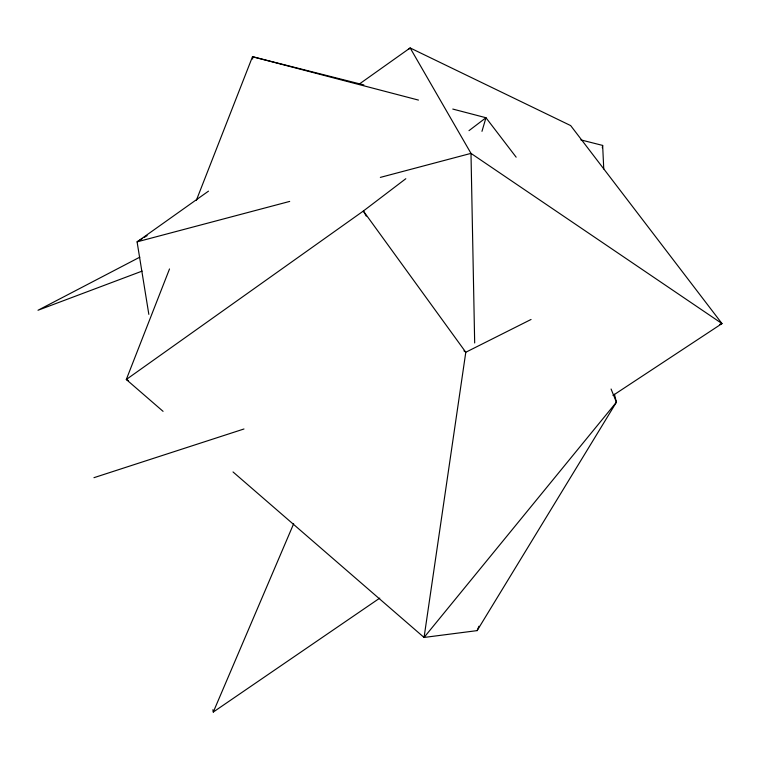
<?xml version="1.0" encoding="UTF-8"?>
<svg xmlns="http://www.w3.org/2000/svg" width="760" height="760" viewBox="0 0 760 760"><rect width="100%" height="100%" fill="white"/><g stroke="black" fill="none" stroke-linecap="round" stroke-linejoin="round"><path stroke-width="1.14" d="M602.309 147.773L602.651 145.426L580.839 139.897M481.973 131.328L485.972 117.734L452.779 109.06M169.518 268.954L126.302 379.497L163.077 411.35M196.317 200.412L252.501 56.705L363.859 84.92M233.025 471.95L424.061 637.45L477.137 630.619L478.942 626.24M379.762 598.12L213.275 712.053L293.654 523.754M477.137 630.619L616.417 402.202L614.422 394.231M408.386 49.505L410.153 47.946L570.665 125.59L722 323.579L612.978 395.438M405.812 178.724L363.375 211.014L126.302 379.497L128.364 380.665M468.996 130.644L485.972 117.734L516.154 157.177M208.487 191.149L137.085 241.851L148.836 314.365M359.014 84.255L410.153 47.946L470.991 153.377L722 323.579L719.777 324.406M142.111 238.725L137.085 241.851L289.693 201.419M144.115 237.481L147.136 235.609M139.84 257.146L38 310.26L142.111 271.111M531.059 319.466L465.794 352.25L424.061 637.45L616.417 402.202L611.078 389.015M93.955 477.679L243.979 428.982M380.342 177.393L470.991 153.377L474.677 342.969M418.447 100.082L252.501 56.705L252.643 59.071M463.942 350.835L465.794 352.25L363.375 211.014L366.272 216.134M212.895 709.716L213.275 712.053M602.651 145.426L603.753 168.948"/></g></svg>
